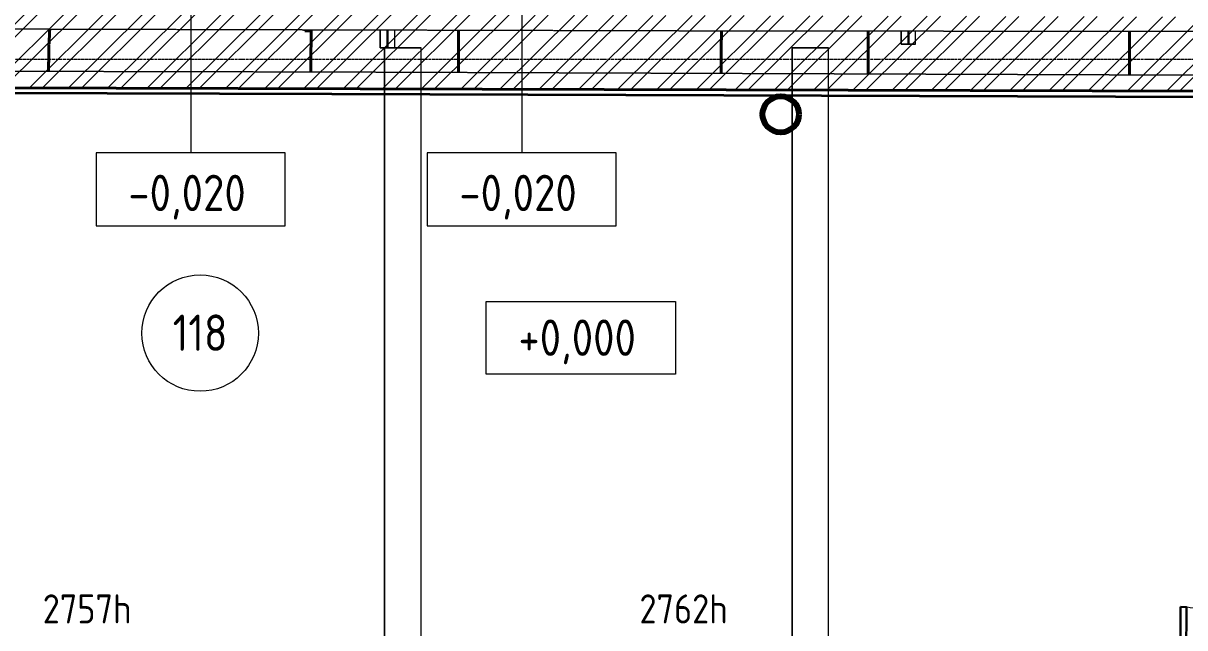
# Model space of a CAD drawing. Header units: millimetres. Extents: x 749182 to 2267578, y 70462 to 311449.
# Drawn here: x 1980771 to 1988751, y 84966 to 89121 of the extents above; entities that cross this region are included whole.
import ezdxf

# ---------------------------------------------------------------- set-up
doc = ezdxf.new("R2010")
doc.units = ezdxf.units.MM
for name, pattern in [('ADSK_Линия сетки', [25, 20, -2.5, 0, -2.5]), ('ADSK_Сверху', [4.5, 3, -1.5]), ('осеваяX2', [4, 2.5, -0.5, 0.5, -0.5])]:
    doc.linetypes.add(name, pattern=pattern)
for name, color, linetype, lineweight in [('Аннотация', 7, 'Continuous', 9), ('Двери', 7, 'Continuous', 20), ('Каркас', 7, 'Continuous', 9), ('Марки помещений', 7, 'Continuous', 20), ('Оси', 165, 'осеваяX2', 13), ('отметки', 7, 'Continuous', 20), ('Перекрытие', 7, 'Continuous', 18), ('Стены', 184, 'Continuous', 40), ('Стены внутренние', 7, 'Continuous', 18), ('Стены разрез', 7, 'Continuous', 35), ('стояки', 7, 'Continuous', 9)]:
    doc.layers.add(name, color=color, linetype=linetype, lineweight=lineweight)
doc.layers.add('планы со стояками отопление_dwg', color=7, linetype='Continuous', lineweight=9, true_color=0x767676)
doc.styles.add('GOST Common_1', font='GOST_Common.ttf', dxfattribs={"width": 0.9, "height": 250})
doc.styles.add('GOST Common_2', font='GOST_Common.ttf', dxfattribs={"width": 0.9, "height": 200})

# ---------------------------------------------------------------- blocks, each defined once
blk = doc.blocks.new('Существующие стены 2 этаж - Существующие стены 2 этаж-699583-01 План 1-го этажа маркировочный')
at = {"layer": 'Стены', "color": 254, "linetype": 'ADSK_Сверху', "true_color": 0xe8c5d7}
for p, q in [((22725.5, 13319.4), (22732.4, 13459.4)), ((22732.4, 13459.4), (22725.5, 13319.4)), ((22732.4, 13459.4), (22732.4, 13462.8)), ((22732.4, 13462.8), (22732.4, 13459.4)), ((24485.3, 13458.2), (24485.3, 13453.3)), ((24485.3, 13453.3), (24485.3, 13458.2)), ((24485.3, 13453.3), (24528, 13453.2)), ((24528, 13453.2), (24485.3, 13453.3)), ((24528, 13453.2), (24527.5, 13313.2)), ((24527.5, 13313.2), (24528, 13453.2)), ((25541.6, 13325.9), (25542, 13455.4)), ((25542, 13455.4), (25541.6, 13325.9)), ((27347, 13450.6), (27346.6, 13319.7)), ((27346.6, 13319.7), (27347, 13450.6)), ((28355.7, 13314), (28355.8, 13449.4)), ((28355.8, 13449.4), (28355.7, 13314)), ((30150.8, 13448.2), (30150.7, 13313.1)), ((30150.7, 13313.1), (30150.8, 13448.2)), ((22725, 13175), (22725.5, 13319.4)), ((22725.5, 13319.4), (22725, 13175)), ((24527.5, 13313.2), (24527, 13171)), ((24527, 13171), (24527.5, 13313.2)), ((25541, 13167.5), (25541.6, 13325.9)), ((25541.6, 13325.9), (25541, 13167.5)), ((27346.6, 13319.7), (27346, 13160.9)), ((27346, 13160.9), (27346.6, 13319.7)), ((28355.6, 13157.2), (28355.7, 13314)), ((28355.7, 13314), (28355.6, 13157.2)), ((30150.7, 13313.1), (30150.7, 13150.7)), ((30150.7, 13150.7), (30150.7, 13313.1))]:
    blk.add_line(p, q, dxfattribs=at)
blk = doc.blocks.new('Типовая двутавровая балка _АСТО 20-93_ Балки - 100х200мм-844006-01 План 1-го этажа маркировочный')
at = {"layer": 'Каркас', "color": 253, "linetype": 'ADSK_Сверху', "true_color": 0xaaaaaa}
for p, q in [((-2182, 50), (-2182, -50)), ((-2182, 50), (-2061.1, 50)), ((-2061.2, 3), (-2182, 3)), ((-2061.2, -3), (-2182, -3)), ((-2182, -50), (-2061.4, -50))]:
    blk.add_line(p, q, dxfattribs=at)
at = {"layer": 'Каркас', "color": 9, "linetype": 'ADSK_Сверху', "true_color": 0xb9b9b9}
for p, q in [((-2182, 3), (-2182, 50)), ((-2182, 50), (-2061.1, 50)), ((-2182, -50), (-2182, -3)), ((-2182, -50), (-2061.4, -50))]:
    blk.add_line(p, q, dxfattribs=at)
at = {"layer": 'Каркас', "color": 253, "linetype": 'ADSK_Сверху', "true_color": 0xb2b2b2}
for p, q in [((-2182, 50), (-2182, 15)), ((-2182, 15), (-2182, 50)), ((-2061.1, 50), (-2182, 50)), ((-2182, 50), (-2061.1, 50)), ((-2182, 3), (-2182, 15)), ((-2182, 3), (-2182, 15)), ((-2182, -3), (-2182, 3)), ((-2182, -15), (-2182, -3)), ((-2182, -15), (-2182, -3)), ((-2182, -50), (-2182, -15)), ((-2182, -15), (-2182, -50)), ((-2182, -50), (-2061.4, -50)), ((-2182, -50), (-2061.4, -50))]:
    blk.add_line(p, q, dxfattribs=at)
blk = doc.blocks.new('Типовая двутавровая балка _АСТО 20-93_ Балки - 100х200мм-V3-01 План 1-го этажа маркировочный')
at = {"layer": 'Каркас', "color": 253, "linetype": 'ADSK_Сверху', "true_color": 0xaaaaaa}
for p, q in [((-2169.5, 50), (-2169.5, -50)), ((-2169.5, 50), (-2081.2, 50)), ((-2081.2, 3), (-2169.5, 3)), ((-2081.2, -3), (-2169.5, -3)), ((-2169.5, -50), (-2081.3, -50))]:
    blk.add_line(p, q, dxfattribs=at)
at = {"layer": 'Каркас', "color": 9, "linetype": 'ADSK_Сверху', "true_color": 0xb9b9b9}
for p, q in [((-2169.5, 3.4), (-2169.5, 50)), ((-2169.5, 50), (-2081.2, 50)), ((-2169.5, -4.6), (-2169.5, -3.4)), ((-2169.5, -50), (-2169.5, -5.1)), ((-2169.5, -50), (-2081.3, -50))]:
    blk.add_line(p, q, dxfattribs=at)
at = {"layer": 'Каркас', "color": 253, "linetype": 'ADSK_Сверху', "true_color": 0xb2b2b2}
for p, q in [((-2169.5, 50), (-2169.5, 15)), ((-2169.5, 15), (-2169.5, 50)), ((-2081.2, 50), (-2169.5, 50)), ((-2169.5, 50), (-2081.2, 50)), ((-2169.5, 3), (-2169.5, 15)), ((-2169.5, 3), (-2169.5, 15)), ((-2169.5, -3), (-2169.5, 3)), ((-2169.5, -15), (-2169.5, -3)), ((-2169.5, -15), (-2169.5, -3)), ((-2169.5, -50), (-2169.5, -15)), ((-2169.5, -15), (-2169.5, -50)), ((-2169.5, -50), (-2081.3, -50)), ((-2169.5, -50), (-2081.3, -50))]:
    blk.add_line(p, q, dxfattribs=at)
blk = doc.blocks.new('Существующие стены 1 эт - Существующие стены 1 эт-653793-01 План 1-го этажа маркировочный')
at = {"layer": 'Стены разрез'}
for p, q in [((16570.1, 13038.7), (24670.6, 13020.6)), ((24670.6, 13020.6), (33430.4, 12988.8))]:
    blk.add_line(p, q, dxfattribs=at)
blk = doc.blocks.new('AC_Дверь_Двупольная_Стальная - Д-11л 1500х2200h-2039728-01 План 1-го этажа маркировочный')
at = {"layer": 'Двери', "lineweight": 30}
for p, q in [((700, 1140), (660, 1140)), ((660, 1140), (660, 190)), ((700, 190), (700, 1140)), ((-700, 640), (-660, 640)), ((-700, 190), (-700, 640)), ((-660, 640), (-660, 190)), ((-750, 190), (-730, 190)), ((-750, 120), (-750, 190)), ((-730, 190), (-700, 190)), ((-730, 120), (-730, 190)), ((-730, 190), (-730, 120)), ((-660, 190), (-700, 190)), ((-700, 190), (-700, 150)), ((660, 190), (700, 190)), ((730, 190), (700, 190)), ((700, 190), (700, 150)), ((730, 120), (730, 190)), ((750, 190), (730, 190)), ((730, 190), (730, 120)), ((750, 120), (750, 190)), ((-730, 120), (-750, 120)), ((-690, 120), (-730, 120)), ((-700, 150), (-690, 150)), ((-690, 150), (-690, 120)), ((700, 150), (690, 150)), ((690, 150), (690, 120)), ((690, 120), (730, 120)), ((730, 120), (750, 120))]:
    blk.add_line(p, q, dxfattribs=at)
at = {"layer": 'Двери'}
for centre, radius, start, end in [((700, 190), 950, 90, 180), ((-700, 190), 450, 360, 90)]:
    blk.add_arc(centre, radius, start, end, dxfattribs=at)
blk = doc.blocks.new('планы со стояками отопление_dwg-1484427-01 План 1-го этажа маркировочный')
at = {"layer": 'стояки', "lineweight": 80}
blk.add_circle((200150, 168955.6), 124.3, dxfattribs=at)
blk = doc.blocks.new('ADSK_Марка_Помещение_ОдноЗначение - Номер-247393-01 План 1-го этажа маркировочный')
at = {"layer": 'Марки помещений'}
blk.add_circle((0, 0), 4, dxfattribs=at)
blk = doc.blocks.new('Высотные отметки - Рамка-5093-01 План 1-го этажа маркировочный')
at = {"layer": 'Аннотация', "lineweight": 20}
for p, q in [((-6.5, 0), (-6.5, 5)), ((-6.5, 5), (6.5, 5)), ((6.5, 5), (6.5, 0)), ((6.5, 0), (-6.5, 0))]:
    blk.add_line(p, q, dxfattribs=at)

msp = doc.modelspace()

# ---------------------------------------------------------------- hatches: boundary and pattern name
at = {"layer": 'Стены внутренние', "lineweight": 9}
h = msp.add_hatch(dxfattribs=at)
h.set_pattern_fill('FP_13', color=256, angle=45, style=0, pattern_type=2)
h.set_pattern_definition([(44.83506, (1958220.23, 75616.62), (-134.3155, 135.0911), []), (44.83506, (1958310.03, 75616.36), (-134.3155, 135.0911), [])])
h.paths.add_polyline_path([(1991299.8367, 88647.5515), (1991301.3048, 89157.5494), (1975025.4384, 89204.1512), (1975023.971, 88694.4047), (1991037.1553, 88648.3077)])

# ---------------------------------------------------------------- linework, layer by layer
at = {"layer": 'Каркас', "color": 253, "linetype": 'ADSK_Сверху', "true_color": 0xb2b2b2}
for p, q in [((1983253.7052, 88952.1898), (1983503.7052, 88952.1898)), ((1983253.7052, 88952.1898), (1983253.7052, 84543.6161)), ((1983503.7052, 84543.6161), (1983503.7052, 88952.1898)), ((1986053.7052, 88952.1898), (1986303.7052, 88952.1898)), ((1986053.7052, 88952.1898), (1986053.7052, 84543.6161)), ((1986303.7052, 84543.6161), (1986303.7052, 88952.1898))]:
    msp.add_line(p, q, dxfattribs=at)
at = {"layer": 'Каркас', "color": 253, "linetype": 'ADSK_Сверху', "true_color": 0xaaaaaa}
for p, q in [((1983503.7052, 88952.1898), (1983253.7052, 88952.1898)), ((1983253.7052, 84543.6161), (1983253.7052, 88952.1898)), ((1983503.7052, 84543.6161), (1983503.7052, 88952.1898)), ((1986303.7052, 88952.1898), (1986053.7052, 88952.1898)), ((1986053.7052, 84543.6161), (1986053.7052, 88952.1898)), ((1986303.7052, 84543.6161), (1986303.7052, 88952.1898))]:
    msp.add_line(p, q, dxfattribs=at)
at = {"layer": 'Оси', "linetype": 'ADSK_Линия сетки'}
msp.add_line((1947134.001, 88873.407), (2015361.944, 88873.407), dxfattribs=at)
at = {"layer": 'отметки', "lineweight": 20}
for p, q in [((1981921.312, 89699.0725), (1981921.312, 88229.4515)), ((1984195.5147, 89699.0725), (1984195.5147, 88229.4515))]:
    msp.add_line(p, q, dxfattribs=at)
at = {"layer": 'Перекрытие', "linetype": 'ADSK_Сверху'}
for p, q in [((1985818.1658, 89066.5377), (1980614.3435, 89080.365)), ((1991088.887, 89063.0448), (1985818.1658, 89066.5377)), ((1969277.3896, 88817.5422), (1982891.3451, 88787.2493)), ((1982891.3451, 88787.2493), (1991653.7052, 88755.3815))]:
    msp.add_line(p, q, dxfattribs=at)
at = {"layer": 'Стены внутренние', "lineweight": 40}
msp.add_line((1974790.2969, 88695.0773), (1991650.6107, 88646.5417), dxfattribs=at)

# ---------------------------------------------------------------- block references
at = {"layer": 'Двери', "rotation": 359.8485505277052}
msp.add_blockref('AC_Дверь_Двупольная_Стальная - Д-11л 1500х2200h-2039728-01 План 1-го этажа маркировочный', (1989420.9284, 84466.9075), dxfattribs=at)
at = {"layer": 'Каркас', "color": 253, "linetype": 'ADSK_Сверху', "true_color": 0xaaaaaa, "rotation": 89.99999999999993}
for name, p in [('Типовая двутавровая балка _АСТО 20-93_ Балки - 100х200мм-844006-01 План 1-го этажа маркировочный', (1983272.6639, 91134.5379)), ('Типовая двутавровая балка _АСТО 20-93_ Балки - 100х200мм-V3-01 План 1-го этажа маркировочный', (1986851.8137, 91147.0827))]:
    msp.add_blockref(name, p, dxfattribs=at)
at = {"layer": 'Марки помещений', "xscale": 99.99999999999993, "yscale": 99.99999999999993, "zscale": 99.99999999999993}
msp.add_blockref('ADSK_Марка_Помещение_ОдноЗначение - Номер-247393-01 План 1-го этажа маркировочный', (1981986.0576, 86991.3764), dxfattribs=at)
at = {"layer": 'отметки', "lineweight": 20, "extrusion": (0, 0, -1), "xscale": 99.99999999999993, "yscale": 99.99999999999993, "zscale": 99.99999999999993, "rotation": 180}
for p in [(-1981921.312, 88229.4515), (-1984195.5147, 88229.4515)]:
    msp.add_blockref('Высотные отметки - Рамка-5093-01 План 1-го этажа маркировочный', p, dxfattribs=at)
at = {"layer": 'отметки', "lineweight": 20, "xscale": 99.99999999999993, "yscale": 99.99999999999993, "zscale": 99.99999999999993}
msp.add_blockref('Высотные отметки - Рамка-5093-01 План 1-го этажа маркировочный', (1984601.4924, 86708.3311), dxfattribs=at)
at = {"layer": 'планы со стояками отопление_dwg', "color": 6, "true_color": 0xff00ff}
msp.add_blockref('планы со стояками отопление_dwg-1484427-01 План 1-го этажа маркировочный', (1785824.7266, -80460.4271), dxfattribs=at)
at = {"layer": 'Стены', "color": 254, "linetype": 'ADSK_Сверху', "true_color": 0xe8c5d7}
msp.add_blockref('Существующие стены 2 этаж - Существующие стены 2 этаж-699583-01 План 1-го этажа маркировочный', (1958220.2258, 75616.6187), dxfattribs=at)
at = {"layer": 'Стены', "color": 243, "true_color": 0xbb5389}
msp.add_blockref('Существующие стены 1 эт - Существующие стены 1 эт-653793-01 План 1-го этажа маркировочный', (1958220.2258, 75616.6187), dxfattribs=at)

# ---------------------------------------------------------------- texts
at = {"layer": 'Аннотация', "char_height": 200, "width": 793.670625, "attachment_point": 1, "style": 'GOST Common_1'}
for s, insert in [('2757h', (1980904.6469, 85195.6149)), ('2762h', (1985004.6469, 85195.6149))]:
    msp.add_mtext(s, dxfattribs=dict(at, insert=insert))
at = {"layer": 'Марки помещений', "lineweight": 9, "insert": (1981797.5003, 87119.1015), "char_height": 250, "width": 468.987187, "attachment_point": 1, "style": 'GOST Common_2'}
msp.add_mtext('118', dxfattribs=at)
at = {"layer": 'отметки', "lineweight": 20, "char_height": 250, "width": 1028.822569, "attachment_point": 1, "line_spacing_factor": 1.022761, "style": 'GOST Common_2'}
for s, insert in [('-0,020', (1981492.636, 88080.0081)), ('-0,020', (1983766.8386, 88080.0081)), ('+0,000', (1984172.8164, 87085.0382))]:
    msp.add_mtext(s, dxfattribs=dict(at, insert=insert))

doc.saveas('drawing.dxf')
